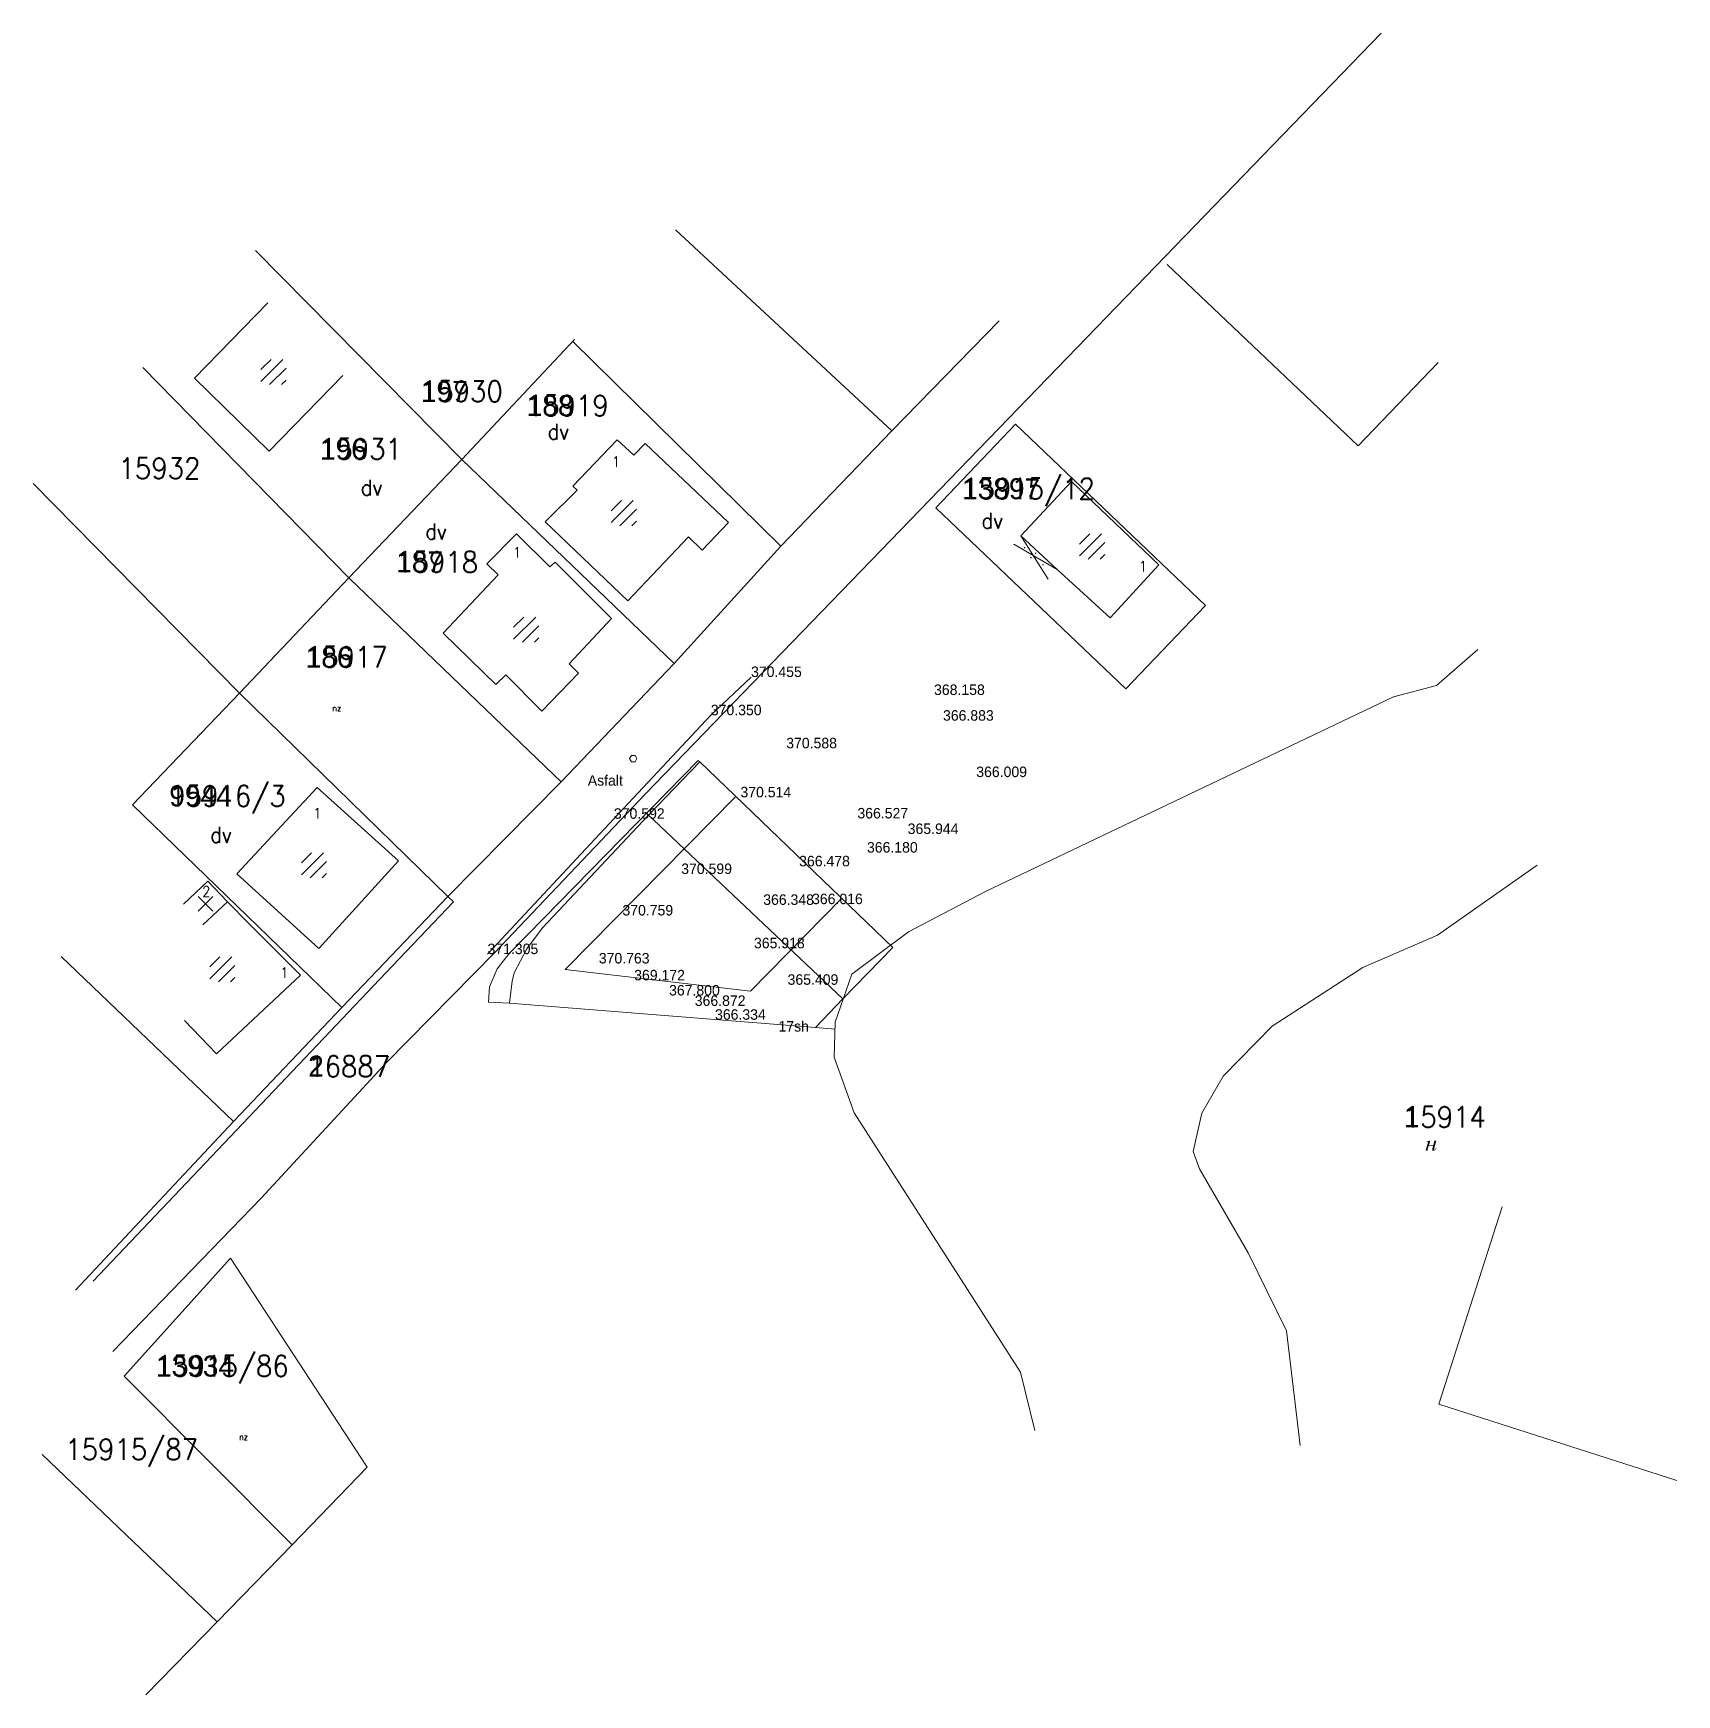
# Model space of a CAD drawing. Header units: metres. Extents: x 616159 to 616315, y 641378 to 641537.
import ezdxf

# ---------------------------------------------------------------- set-up
doc = ezdxf.new("R2010")
doc.units = ezdxf.units.M
doc.header["$MEASUREMENT"] = 0
doc.linetypes.add('DGN Style 3', pattern=[256.808832, 183.43488, -73.373952])
for name, color, linetype, lineweight in [('Level 11', 7, 'Continuous', 0), ('Level 12', 7, 'Continuous', 0), ('Level 15', 7, 'Continuous', 0), ('Level 16', 7, 'Continuous', 0), ('Level 17', 7, 'Continuous', 0), ('Level 19', 7, 'Continuous', 0), ('Level 20', 7, 'Continuous', 0), ('Level 38', 7, 'Continuous', 0), ('Level 56', 7, 'Continuous', 0), ('Level 63', 7, 'Continuous', 0)]:
    doc.layers.add(name, color=color, linetype=linetype, lineweight=lineweight)
doc.styles.add('Style-ENGINEERING', font='ENGINEERING.shx')
doc.styles.add('Style-MAC C Swiss', font='')
doc.styles.add('Style-STANDARD', font='STANDARD.shx')
doc.styles.get('Style-MAC C Swiss').set_extended_font_data('MAC C Swiss')

# ---------------------------------------------------------------- blocks, each defined once
blk = doc.blocks.new('KU0500_1')
at = {"layer": 'Level 17', "color": 7, "linetype": 'Continuous', "lineweight": 0}
for p, q in [((-1.18, 0.25), (-0.21, 1.22)), ((-1.18, -0.88), (0.92, 1.22)), ((-0.35, -1.18), (1.22, 0.39)), ((0.79, -1.18), (1.22, -0.75))]:
    blk.add_line(p, q, dxfattribs=at)
blk = doc.blocks.new('KU0500')
at = {"layer": 'Level 17', "color": 7, "linetype": 'Continuous', "lineweight": 0}
blk.add_blockref('KU0500_1', (0, -0.06), dxfattribs=at)
blk = doc.blocks.new('KU0110_1')
at = {"layer": 'Level 16', "linetype": 'Continuous', "lineweight": 0}
blk.add_hatch(color=3, dxfattribs=at).paths.add_polyline_path([(-0.54, -0.51), (-0.32, 0.25), (-0.31, 0.29), (-0.31, 0.31), (-0.32, 0.34), (-0.34, 0.35), (-0.38, 0.36), (-0.45, 0.37), (-0.44, 0.4), (-0.34, 0.41), (-0.26, 0.43), (-0.19, 0.44), (-0.12, 0.46), (-0.1, 0.45), (-0.09, 0.44), (-0.1, 0.41), (-0.22, 0.02), (0.2, 0.02), (0.31, 0.46), (0.49, 0.46), (0.29, -0.28), (0.27, -0.34), (0.27, -0.37), (0.28, -0.41), (0.3, -0.42), (0.33, -0.41), (0.36, -0.39), (0.41, -0.33), (0.48, -0.23), (0.52, -0.26), (0.44, -0.36), (0.36, -0.45), (0.28, -0.5), (0.21, -0.51), (0.16, -0.51), (0.12, -0.48), (0.1, -0.45), (0.09, -0.4), (0.1, -0.35), (0.11, -0.28), (0.18, -0.04), (-0.24, -0.04), (-0.37, -0.51)])
blk = doc.blocks.new('KU0700')
at = {"layer": 'Level 16', "color": 7, "linetype": 'Continuous', "lineweight": 0, "style": 'Style-STANDARD'}
blk.add_text('dv', height=1.5, dxfattribs=at).set_placement((-1.01, -0.58))
blk = doc.blocks.new('KU0423')
at = {"layer": 'Level 16', "color": 30, "linetype": 'Continuous', "lineweight": 0, "flags": 128}
blk.add_lwpolyline([(-0.17, 0.31), (0.18, 0.31), (0.35, 0.01), (0.18, -0.29), (-0.17, -0.29), (-0.34, 0.01), (-0.17, 0.31)], close=True, dxfattribs=at)
blk = doc.blocks.new('KU0600_1')
at = {"layer": 'Level 17', "color": 7, "linetype": 'Continuous', "lineweight": 0}
for p, q in [((-1, 1), (1, -1)), ((1, 1), (-1, -1))]:
    blk.add_line(p, q, dxfattribs=at)
blk = doc.blocks.new('KU0600')
at = {"layer": 'Level 17', "color": 7, "linetype": 'Continuous', "lineweight": 0}
blk.add_blockref('KU0600_1', (0.01, -0.01), dxfattribs=at)
blk = doc.blocks.new('KU0319')
at = {"layer": 'Level 16', "color": 7, "linetype": 'Continuous', "lineweight": 0, "style": 'Style-STANDARD'}
blk.add_text('nz', height=0.3, dxfattribs=at).set_placement((0, 0))

msp = doc.modelspace()

# ---------------------------------------------------------------- hatches: boundary and pattern name
at = {"layer": 'Level 38', "linetype": 'Continuous', "lineweight": 0}
h = msp.add_hatch(color=7, dxfattribs=at)
edge = h.paths.add_edge_path()
edge.add_ellipse((616253.13, 641487.55), major_axis=(0.0723, -0.0245), ratio=0.926798, start_angle=0, end_angle=360)
h = msp.add_hatch(color=7, dxfattribs=at)
edge = h.paths.add_edge_path()
edge.add_ellipse((616253.73, 641486.6), major_axis=(0.0723, -0.0245), ratio=0.926798, start_angle=0, end_angle=360)
h = msp.add_hatch(color=7, dxfattribs=at)
edge = h.paths.add_edge_path()
edge.add_ellipse((616254.19, 641487.03), major_axis=(0.0723, -0.0245), ratio=0.926798, start_angle=0, end_angle=360)
h = msp.add_hatch(color=7, dxfattribs=at)
edge = h.paths.add_edge_path()
edge.add_ellipse((616254.89, 641485.93), major_axis=(0.0723, -0.0245), ratio=0.926798, start_angle=0, end_angle=360)

# ---------------------------------------------------------------- linework, layer by layer
at = {"layer": 'Level 11', "color": 3, "linetype": 'Continuous', "lineweight": 0}
for p, q in [((616287.09, 641536.55), (616217.01, 641464.09)), ((616240.48, 641498.69), (616219.9, 641517.81)), ((616199.53, 641495.94), (616179.87, 641515.85)), ((616266.72, 641514.52), (616284.91, 641497.24)), ((616240.48, 641498.69), (616250.7, 641509.16)), ((616210.27, 641507.39), (616199.53, 641495.94)), ((616210.1, 641507.2), (616229.93, 641487.69)), ((616169.15, 641504.73), (616188.78, 641484.69)), ((616292.52, 641505.18), (616284.91, 641497.24)), ((616244.68, 641491.35), (616252.27, 641499.31)), ((616252.27, 641499.31), (616270.36, 641482.06)), ((616229.93, 641487.69), (616240.48, 641498.69)), ((616199.53, 641495.94), (616188.78, 641484.69)), ((616219.76, 641476.54), (616199.53, 641495.94)), ((616178.36, 641473.69), (616158.71, 641493.68)), ((616262.77, 641474.1), (616244.68, 641491.35)), ((616219.76, 641476.54), (616229.93, 641487.69)), ((616188.78, 641484.69), (616178.36, 641473.69)), ((616188.78, 641484.69), (616207.51, 641466.69)), ((616270.36, 641482.06), (616262.77, 641474.1)), ((616296.31, 641477.86), (616292.36, 641474.44)), ((616208.99, 641465.26), (616219.76, 641476.54)), ((616292.36, 641474.44), (616288.28, 641473.35)), ((616178.36, 641473.69), (616168.18, 641463.06)), ((616198.2, 641454.35), (616178.36, 641473.69)), ((616288.28, 641473.35), (616249.42, 641454.81)), ((616207.51, 641466.69), (616208.99, 641465.26)), ((616198.2, 641454.35), (616208.99, 641465.26)), ((616168.18, 641463.06), (616188.11, 641443.77)), ((616202.65, 641448.98), (616217.01, 641464.09)), ((616292.46, 641450.65), (616301.95, 641457.32)), ((616188.11, 641443.77), (616198.2, 641454.35)), ((616198.73, 641453.83), (616192.31, 641447.06)), ((616198.2, 641454.35), (616198.73, 641453.83)), ((616249.42, 641454.81), (616242.07, 641450.96)), ((616242.07, 641450.96), (616236.67, 641446.93)), ((616285.36, 641447.58), (616292.46, 641450.65)), ((616192.4, 641438.57), (616202.65, 641448.98)), ((616161.37, 641448.61), (616177.8, 641432.9)), ((616276.71, 641442), (616285.36, 641447.58)), ((616192.31, 641447.06), (616164.42, 641417.72)), ((616236.67, 641446.93), (616235.1, 641442.37)), ((616235.1, 641442.37), (616234.99, 641439.03)), ((616272.03, 641437.24), (616276.71, 641442)), ((616180.42, 641425.6), (616192.4, 641438.57)), ((616234.99, 641439.03), (616236.9, 641433.74)), ((616270, 641433.69), (616272.03, 641437.24)), ((616162.73, 641416.86), (616177.8, 641432.9)), ((616236.9, 641433.74), (616252.74, 641409.05)), ((616269.18, 641430.05), (616270, 641433.69)), ((616269.8, 641428.39), (616269.18, 641430.05)), ((616274.42, 641420.39), (616269.8, 641428.39)), ((616166.31, 641411.02), (616180.42, 641425.6)), ((616298.63, 641424.78), (616292.6, 641405.99)), ((616278.09, 641412.98), (616274.42, 641420.39)), ((616167.36, 641408.66), (616177.5, 641419.91)), ((616177.5, 641419.91), (616190.52, 641400)), ((616279.38, 641402.05), (616278.09, 641412.98)), ((616183.39, 641392.61), (616167.36, 641408.66)), ((616252.74, 641409.05), (616254.11, 641403.48)), ((616292.6, 641405.99), (616315.25, 641398.72)), ((616159.56, 641401.19), (616176.24, 641385.26)), ((616190.52, 641400), (616183.39, 641392.61)), ((616183.39, 641392.61), (616176.24, 641385.26)), ((616176.24, 641385.26), (616169.43, 641378.32))]:
    msp.add_line(p, q, dxfattribs=at)
at = {"layer": 'Level 11', "color": 3, "linetype": 'Continuous', "lineweight": 0, "flags": 128}
msp.add_lwpolyline([(616177.8, 641432.9), (616188.11, 641443.77)], dxfattribs=at)
at = {"layer": 'Level 12', "color": 7, "linetype": 'Continuous', "lineweight": 0}
for p, q in [((616174.06, 641503.69), (616181.07, 641510.88)), ((616181.19, 641496.75), (616174.06, 641503.69)), ((616188.2, 641503.94), (616181.19, 641496.75)), ((616210.11, 641493.4), (616214.34, 641497.84)), ((616214.34, 641497.84), (616215.9, 641496.36)), ((616215.9, 641496.36), (616216.98, 641497.49)), ((616216.98, 641497.49), (616224.92, 641489.94)), ((616207.46, 641490.01), (616210.51, 641493.02)), ((616210.51, 641493.02), (616210.11, 641493.4)), ((616252.76, 641488.68), (616257.59, 641493.86)), ((616257.59, 641493.86), (616265.91, 641485.93)), ((616215.33, 641482.5), (616207.46, 641490.01)), ((616224.92, 641489.94), (616222.43, 641487.33)), ((616201.9, 641486.01), (616204.74, 641488.88)), ((616204.74, 641488.88), (616207.93, 641485.73)), ((616221.12, 641488.58), (616215.33, 641482.5)), ((616222.43, 641487.33), (616221.12, 641488.58)), ((616256.22, 641485.49), (616252.76, 641488.68)), ((616202.99, 641484.96), (616201.9, 641486.01)), ((616207.93, 641485.73), (616208.43, 641486.19)), ((616208.43, 641486.19), (616213.79, 641480.82)), ((616261.28, 641480.88), (616256.22, 641485.49)), ((616265.91, 641485.93), (616261.28, 641480.88)), ((616197.76, 641479.41), (616202.99, 641484.96)), ((616213.79, 641480.82), (616209.77, 641476.48)), ((616202.78, 641474.52), (616197.76, 641479.41)), ((616210.65, 641475.62), (616207.16, 641471.99)), ((616209.77, 641476.48), (616210.65, 641475.62)), ((616203.74, 641475.44), (616202.78, 641474.52)), ((616207.16, 641471.99), (616203.74, 641475.44)), ((616178.12, 641456.51), (616185.76, 641464.72)), ((616185.76, 641464.72), (616193.51, 641457.75)), ((616193.51, 641457.75), (616185.9, 641449.4)), ((616175.35, 641455.81), (616173.01, 641453.6)), ((616177.21, 641453.84), (616175.35, 641455.81)), ((616185.9, 641449.4), (616178.12, 641456.51)), ((616174.87, 641451.63), (616177.21, 641453.84)), ((616177.21, 641453.84), (616179.27, 641451.74)), ((616179.27, 641451.74), (616184.17, 641446.84)), ((616184.17, 641446.84), (616176.18, 641439.35)), ((616176.18, 641439.35), (616173.13, 641442.54))]:
    msp.add_line(p, q, dxfattribs=at)
at = {"layer": 'Level 38', "color": 7, "linetype": 'Continuous', "lineweight": 0}
for p, q in [((616252.76, 641488.68), (616255.38, 641484.57)), ((616256.22, 641485.49), (616252.1, 641487.88))]:
    msp.add_line(p, q, dxfattribs=at)
at = {"layer": 'Level 56', "color": 1, "linetype": 'Continuous', "lineweight": 0}
for p, q in [((616223.25, 641471.6), (616227.08, 641475.24)), ((616214.02, 641461.74), (616223.25, 641471.6)), ((616201.98, 641448.85), (616214.02, 641461.74))]:
    msp.add_line(p, q, dxfattribs=at)
at = {"layer": 'Level 63', "color": 3, "linetype": 'Continuous', "lineweight": 0}
for p, q in [((616205.85, 641450.76), (616222.05, 641467.28)), ((616222.21, 641467.15), (616217.32, 641462.07)), ((616222.05, 641467.28), (616222.21, 641467.15)), ((616240.57, 641449.47), (616222.21, 641467.15)), ((616217.32, 641462.07), (616207.22, 641451.36)), ((616217.22, 641462.17), (616217.13, 641462.26)), ((616235.82, 641444.58), (616217.22, 641462.17)), ((616204.05, 641448.9), (616205.85, 641450.76)), ((616207.22, 641451.36), (616205.74, 641449.35)), ((616202.91, 641447.46), (616204.05, 641448.9)), ((616205.74, 641449.35), (616204.52, 641447.07)), ((616235.82, 641444.58), (616240.57, 641449.47)), ((616202.16, 641445.73), (616202.91, 641447.46)), ((616202.08, 641444.29), (616202.16, 641445.73)), ((616204.32, 641446.28), (616204.08, 641444.18)), ((616204.52, 641447.07), (616204.32, 641446.28)), ((616204.08, 641444.18), (616202.08, 641444.29)), ((616204.08, 641444.18), (616233.21, 641441.86)), ((616233.21, 641441.86), (616235.82, 641444.58)), ((616233.21, 641441.86), (616235.08, 641441.7))]:
    msp.add_line(p, q, dxfattribs=at)
at = {"layer": 'Level 63', "color": 6, "linetype": 'Continuous', "lineweight": 0}
for p, q in [((616225.63, 641463.85), (616209.36, 641447.4)), ((616227.02, 641445.33), (616235.71, 641454.15)), ((616209.36, 641447.4), (616227.02, 641445.33))]:
    msp.add_line(p, q, dxfattribs=at)

# ---------------------------------------------------------------- block references
at = {"layer": 'Level 16', "color": 7, "linetype": 'Continuous', "lineweight": 0}
for p in [(616208.72, 641498.44), (616190.92, 641493.11), (616197.07, 641488.93), (616250.04, 641489.95), (616176.58, 641460.04)]:
    msp.add_blockref('KU0700', p, dxfattribs=at)
at = {"layer": 'Level 16', "color": 7, "linetype": 'Continuous', "lineweight": 0, "xscale": 2, "yscale": 2, "zscale": 2}
for p in [(616187.2, 641471.98), (616178.33, 641402.57)]:
    msp.add_blockref('KU0319', p, dxfattribs=at)
at = {"layer": 'Level 16', "color": 30, "linetype": 'Continuous', "lineweight": 0}
msp.add_blockref('KU0423', (616215.85, 641467.46), dxfattribs=at)
at = {"layer": 'Level 16', "color": 3, "linetype": 'Continuous', "lineweight": 0}
msp.add_blockref('KU0110_1', (616291.86, 641430.63), dxfattribs=at)
at = {"layer": 'Level 17', "color": 7, "linetype": 'Continuous', "lineweight": 0}
for p in [(616181.58, 641504.32), (616214.94, 641490.88), (616259.55, 641487.71), (616205.65, 641479.79), (616185.44, 641457.34), (616176.7, 641447.44)]:
    msp.add_blockref('KU0500', p, dxfattribs=at)
at = {"layer": 'Level 17', "color": 7, "linetype": 'Continuous', "lineweight": 0, "xscale": 0.7000018626483133, "yscale": 0.7000018626483133, "zscale": 0.7000018626483133}
msp.add_blockref('KU0600', (616175.12, 641453.66), dxfattribs=at)

# ---------------------------------------------------------------- texts
at = {"layer": 'Level 15', "color": 7, "linetype": 'Continuous', "lineweight": 0, "style": 'Style-ENGINEERING'}
for s, p in [('197', (616195.63, 641501.44)), ('188', (616205.71, 641500.09)), ('196', (616186.02, 641495.95)), ('13897', (616247.18, 641492.17)), ('187', (616193.28, 641485.2)), ('186', (616184.66, 641476.13)), ('9944', (616171.67, 641462.92)), ('2', (616184.9, 641437.18)), ('1', (616289.26, 641432.35)), ('13934', (616170.4, 641408.62))]:
    msp.add_text(s, height=2, dxfattribs=at).set_placement(p)
at = {"layer": 'Level 19', "color": 7, "linetype": 'Continuous', "lineweight": 0, "style": 'Style-STANDARD'}
for s, p in [('15930', (616195.63, 641501.44)), ('15919', (616205.71, 641500.09)), ('15931', (616186.02, 641495.95)), ('15932', (616166.83, 641494.1)), ('15915/12', (616247.18, 641492.17)), ('15918', (616193.28, 641485.2)), ('15917', (616184.66, 641476.13)), ('15916/3', (616171.67, 641462.92)), ('16887', (616184.9, 641437.18)), ('15915/86', (616170.4, 641408.62)), ('15915/87', (616161.76, 641400.7))]:
    msp.add_text(s, height=2, dxfattribs=at).set_placement(p)
at = {"layer": 'Level 19', "color": 7, "linetype": 'DGN Style 3', "lineweight": 0, "style": 'Style-STANDARD'}
msp.add_text('15914', height=2, dxfattribs=at).set_placement((616289.26, 641432.35))
at = {"layer": 'Level 20', "color": 7, "linetype": 'Continuous', "lineweight": 0, "style": 'Style-STANDARD'}
for s, p in [('1', (616213.83, 641495.24)), ('1', (616204.42, 641486.62)), ('1', (616264.02, 641485.28)), ('1', (616185.39, 641461.76)), ('2', (616174.8, 641454.32)), ('1', (616182.25, 641446.58))]:
    msp.add_text(s, height=1, dxfattribs=at).set_placement(p)
at = {"layer": 'Level 56', "color": 6, "linetype": 'Continuous', "lineweight": 0, "style": 'Style-MAC C Swiss'}
for s, p in [('370.455', (616227.08, 641475.24)), ('368.158', (616244.51, 641473.53)), ('370.350', (616223.25, 641471.6)), ('366.883', (616245.36, 641471.08)), ('370.588', (616230.43, 641468.45)), ('366.009', (616248.53, 641465.71)), ('370.514', (616226.07, 641463.78)), ('370.592', (616214.02, 641461.74)), ('366.527', (616237.21, 641461.77)), ('365.944', (616242, 641460.29)), ('366.478', (616231.66, 641457.21)), ('366.180', (616238.12, 641458.52)), ('370.599', (616220.43, 641456.48)), ('370.759', (616214.83, 641452.53)), ('366.348', (616228.24, 641453.54)), ('366.016', (616232.89, 641453.61)), ('365.918', (616227.36, 641449.41)), ('371.305', (616201.98, 641448.85)), ('370.763', (616212.58, 641447.96)), ('369.172', (616215.95, 641446.35)), ('367.800', (616219.27, 641444.91)), ('365.409', (616230.56, 641445.93)), ('366.872', (616221.72, 641443.92)), ('366.334', (616223.65, 641442.6)), ('17sh', (616229.69, 641441.47))]:
    msp.add_text(s, height=1, dxfattribs=at).set_placement(p)
at = {"layer": 'Level 56', "color": 1, "linetype": 'Continuous', "lineweight": 0, "style": 'Style-MAC C Swiss'}
msp.add_text('Asfalt', height=1, dxfattribs=at).set_placement((616211.53, 641464.89))

doc.saveas('drawing.dxf')
